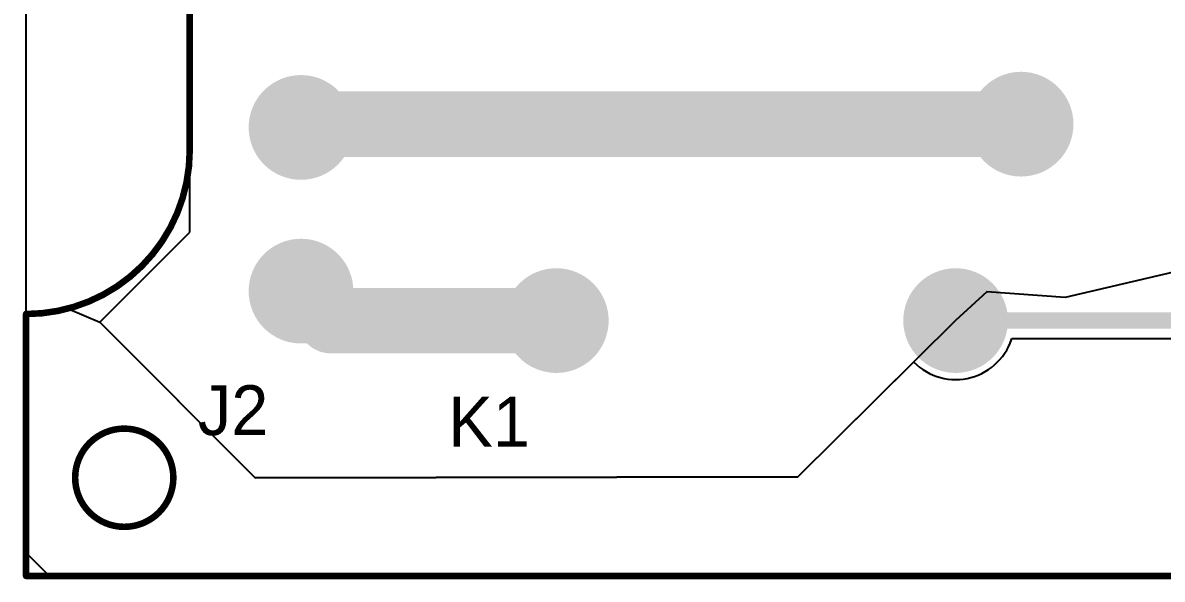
# Model space of a CAD drawing. Header units: millimetres. Extents: x 40 to 140, y 50 to 127.
# Drawn here: x 39.9 to 74.71, y 49.9 to 66.9 of the extents above; entities that cross this region are included whole.
import ezdxf

# ---------------------------------------------------------------- set-up
doc = ezdxf.new("R2010")
doc.units = ezdxf.units.MM
for name, color, linetype in [('BottomLayer', 5, 'Continuous'), ('BottomSolder', 6, 'Continuous'), ('MultiLayer', 9, 'Continuous'), ('TopLayer', 1, 'Continuous'), ('TopOverlay', 2, 'Continuous'), ('TopSolder', 216, 'Continuous')]:
    doc.layers.add(name, color=color, linetype=linetype)

msp = doc.modelspace()

# ---------------------------------------------------------------- linework, layer by layer
at = {"layer": 'BottomLayer'}
for p, q in [((40, 57.989), (40, 113.005)), ((45, 108), (45, 62.684)), ((45, 60.5), (45, 73.5)), ((45, 62.684), (44.968, 62.271)), ((44.968, 62.271), (44.84, 61.703)), ((44.84, 61.703), (44.735, 61.393)), ((44.735, 61.393), (44.629, 61.082)), ((44.629, 61.082), (44.484, 60.789)), ((44.484, 60.789), (44.339, 60.497)), ((42.25, 57.75), (45, 60.5)), ((44.195, 60.26), (43.975, 59.95)), ((44.339, 60.497), (44.195, 60.26)), ((43.975, 59.95), (43.756, 59.701)), ((43.756, 59.701), (43.543, 59.457)), ((43.543, 59.457), (43.05, 59.025)), ((76, 59.5), (71.75, 58.5)), ((42.778, 58.843), (42.505, 58.661)), ((43.05, 59.025), (42.778, 58.843)), ((42.211, 58.516), (41.918, 58.371)), ((42.505, 58.661), (42.211, 58.516)), ((69.35, 58.675), (68.4, 57.8)), ((71.75, 58.5), (69.35, 58.675)), ((41.297, 58.16), (40.975, 58.096)), ((40.975, 58.096), (41.297, 58.16)), ((41.607, 58.265), (41.297, 58.16)), ((41.297, 58.16), (41.297, 58.16)), ((41.297, 58.16), (42.25, 57.75)), ((41.918, 58.371), (41.607, 58.265)), ((40.327, 58.011), (40, 57.989)), ((40, 57.989), (40.327, 58.011)), ((40, 50.707), (40, 57.989)), ((40.654, 58.032), (40.327, 58.011)), ((40.327, 58.011), (40.654, 58.032)), ((40.975, 58.096), (40.654, 58.032)), ((40.654, 58.032), (40.975, 58.096)), ((68.4, 57.8), (63.575, 53.025)), ((47, 53), (42.25, 57.75)), ((42.25, 57.75), (42.25, 57.75)), ((42.25, 57.75), (42.25, 57.75)), ((42.25, 57.75), (42.25, 57.75)), ((42.25, 57.75), (42.25, 57.75)), ((42.25, 57.75), (42.331, 57.669)), ((42.331, 57.669), (42.331, 57.669)), ((42.331, 57.669), (42.331, 57.669)), ((42.331, 57.669), (47, 53)), ((70.015, 57.003), (70.064, 57.111)), ((70.064, 57.111), (70.105, 57.221)), ((70.105, 57.221), (70.114, 57.249)), ((70.114, 57.249), (76.8, 57.249)), ((69.829, 56.704), (69.897, 56.799)), ((69.897, 56.799), (69.96, 56.9)), ((69.96, 56.9), (70.015, 57.003)), ((63.575, 53.025), (67.113, 56.527)), ((67.113, 56.527), (67.127, 56.527)), ((67.127, 56.527), (67.213, 56.446)), ((67.213, 56.446), (67.304, 56.371)), ((69.496, 56.371), (69.587, 56.446)), ((69.587, 56.446), (69.673, 56.527)), ((69.673, 56.527), (69.754, 56.613)), ((69.754, 56.613), (69.829, 56.704)), ((67.304, 56.371), (67.399, 56.303)), ((67.399, 56.303), (67.5, 56.24)), ((67.5, 56.24), (67.603, 56.185)), ((67.603, 56.185), (67.711, 56.136)), ((67.711, 56.136), (67.821, 56.095)), ((67.821, 56.095), (67.934, 56.06)), ((67.934, 56.06), (68.049, 56.034)), ((68.751, 56.034), (68.866, 56.06)), ((68.866, 56.06), (68.979, 56.095)), ((68.979, 56.095), (69.089, 56.136)), ((69.089, 56.136), (69.197, 56.185)), ((69.197, 56.185), (69.3, 56.24)), ((69.3, 56.24), (69.401, 56.303)), ((69.401, 56.303), (69.496, 56.371)), ((68.049, 56.034), (68.165, 56.014)), ((68.165, 56.014), (68.282, 56.003)), ((68.282, 56.003), (68.4, 55.999)), ((68.4, 55.999), (68.518, 56.003)), ((68.518, 56.003), (68.635, 56.014)), ((68.635, 56.014), (68.751, 56.034)), ((42.423, 54.393), (42.163, 54.253)), ((42.706, 54.478), (42.423, 54.393)), ((43, 54.507), (42.706, 54.478)), ((43.294, 54.478), (43, 54.507)), ((43.577, 54.393), (43.294, 54.478)), ((43.837, 54.253), (43.577, 54.393)), ((41.934, 54.066), (41.747, 53.837)), ((42.163, 54.253), (41.934, 54.066)), ((44.066, 54.066), (43.837, 54.253)), ((44.253, 53.837), (44.066, 54.066)), ((41.747, 53.837), (41.607, 53.577)), ((44.393, 53.577), (44.253, 53.837)), ((41.522, 53.294), (41.493, 53)), ((41.607, 53.577), (41.522, 53.294)), ((44.478, 53.294), (44.393, 53.577)), ((44.507, 53), (44.478, 53.294)), ((41.493, 53), (41.522, 52.706)), ((44.478, 52.706), (44.507, 53)), ((63.575, 53.025), (47, 53)), ((47, 53), (63.575, 53.025)), ((41.522, 52.706), (41.607, 52.423)), ((44.393, 52.423), (44.478, 52.706)), ((41.607, 52.423), (41.747, 52.163)), ((44.253, 52.163), (44.393, 52.423)), ((41.747, 52.163), (41.934, 51.934)), ((41.934, 51.934), (42.163, 51.747)), ((43.837, 51.747), (44.066, 51.934)), ((44.066, 51.934), (44.253, 52.163)), ((42.163, 51.747), (42.423, 51.607)), ((42.423, 51.607), (42.706, 51.522)), ((42.706, 51.522), (43, 51.493)), ((43, 51.493), (43.294, 51.522)), ((43.294, 51.522), (43.577, 51.607)), ((43.577, 51.607), (43.837, 51.747)), ((40.707, 50), (40, 50.707)), ((140, 50), (40.707, 50))]:
    msp.add_line(p, q, dxfattribs=at)
for points, const_width in [([(47.65, 63.7, 1), (49.15, 63.7, 1)], 1.5), ([(69.65, 63.8, 1), (71.15, 63.8, 1)], 1.5), ([(48, 63.8, 1), (49, 63.8, 1)], 1), ([(48, 63.8, 1), (49, 63.8, 1)], 1), ([(69.9, 63.8, 1), (70.9, 63.8, 1)], 1), ([(47.9, 63.7, 1), (48.9, 63.7, 1)], 1), ([(47.65, 58.7, 1), (49.15, 58.7, 1)], 1.5), ([(47.9, 58.7, 1), (48.9, 58.7, 1)], 1), ([(55.45, 57.8, 1), (56.95, 57.8, 1)], 1.5), ([(67.65, 57.8, 1), (69.15, 57.8, 1)], 1.5), ([(48.8, 57.8, 1), (49.8, 57.8, 1)], 1), ([(48.8, 57.8, 1), (49.8, 57.8, 1)], 1), ([(55.7, 57.8, 1), (56.7, 57.8, 1)], 1), ([(68.275, 57.8, 1), (68.525, 57.8, 1)], 0.25)]:
    msp.add_lwpolyline(points, format="xyb", close=True, dxfattribs=dict(at, const_width=const_width))
for points, const_width in [([(48.4, 63.7), (48.5, 63.8)], 2), ([(48.5, 63.8), (70.4, 63.8)], 2), ([(48.4, 58.7), (49.3, 57.8)], 2), ([(49.3, 57.8), (56.2, 57.8)], 2), ([(68.4, 57.8), (76.8, 57.8)], 0.5)]:
    msp.add_lwpolyline(points, dxfattribs=dict(at, const_width=const_width))
at = {"layer": 'BottomSolder', "const_width": 1.6}
for points in [[(47.6, 63.7, 1), (49.2, 63.7, 1)], [(69.6, 63.8, 1), (71.2, 63.8, 1)], [(47.6, 58.7, 1), (49.2, 58.7, 1)], [(55.4, 57.8, 1), (57, 57.8, 1)], [(67.6, 57.8, 1), (69.2, 57.8, 1)]]:
    msp.add_lwpolyline(points, format="xyb", close=True, dxfattribs=at)
at = {"layer": 'MultiLayer'}
for p, q in [((42.163, 54.253), (42.423, 54.393)), ((42.423, 54.393), (42.706, 54.478)), ((42.706, 54.478), (43, 54.507)), ((43, 54.507), (43, 54.507)), ((43, 54.507), (43.294, 54.478)), ((43.294, 54.478), (43.577, 54.393)), ((43.577, 54.393), (43.837, 54.253)), ((41.747, 53.837), (41.934, 54.066)), ((41.934, 54.066), (42.163, 54.253)), ((43.837, 54.253), (44.066, 54.066)), ((44.066, 54.066), (44.253, 53.837)), ((41.607, 53.577), (41.747, 53.837)), ((44.253, 53.837), (44.393, 53.577)), ((41.493, 53), (41.522, 53.294)), ((41.522, 53.294), (41.607, 53.577)), ((44.393, 53.577), (44.478, 53.294)), ((44.478, 53.294), (44.507, 53)), ((41.522, 52.706), (41.493, 53)), ((41.493, 53), (41.493, 53)), ((44.507, 53), (44.478, 52.706)), ((44.507, 53), (44.507, 53)), ((41.607, 52.423), (41.522, 52.706)), ((44.478, 52.706), (44.393, 52.423)), ((41.747, 52.163), (41.607, 52.423)), ((44.393, 52.423), (44.253, 52.163)), ((41.934, 51.934), (41.747, 52.163)), ((42.163, 51.747), (41.934, 51.934)), ((44.066, 51.934), (43.837, 51.747)), ((44.253, 52.163), (44.066, 51.934)), ((42.423, 51.607), (42.163, 51.747)), ((42.706, 51.522), (42.423, 51.607)), ((43, 51.493), (42.706, 51.522)), ((43.294, 51.522), (43, 51.493)), ((43.577, 51.607), (43.294, 51.522)), ((43.837, 51.747), (43.577, 51.607)), ((43, 51.493), (43, 51.493))]:
    msp.add_line(p, q, dxfattribs=at)
at = {"layer": 'TopLayer', "const_width": 1.5}
for points in [[(47.65, 63.7, 1), (49.15, 63.7, 1)], [(69.65, 63.8, 1), (71.15, 63.8, 1)], [(47.65, 58.7, 1), (49.15, 58.7, 1)], [(55.45, 57.8, 1), (56.95, 57.8, 1)], [(67.65, 57.8, 1), (69.15, 57.8, 1)]]:
    msp.add_lwpolyline(points, format="xyb", close=True, dxfattribs=at)
at = {"layer": 'TopOverlay', "const_width": 0.2}
for points in [[(45, 63), (45, 108)], [(40, 50), (40, 58)], [(40, 50), (140, 50)]]:
    msp.add_lwpolyline(points, dxfattribs=at)
msp.add_lwpolyline([(45, 63, -0.414213), (40, 58)], format="xyb", dxfattribs=at)
at = {"layer": 'TopOverlay'}
for points, const_width in [([(44.95, 63, 1), (45.05, 63, 1)], 0.1), ([(44.95, 63, 1), (45.05, 63, 1)], 0.1), ([(39.95, 58, 1), (40.05, 58, 1)], 0.1), ([(39.95, 58, 1), (40.05, 58, 1)], 0.1), ([(44.5, 53, 1), (41.5, 53, 1)], 0.2), ([(41.45, 53, 1), (41.55, 53, 1)], 0.1), ([(44.45, 53, 1), (44.55, 53, 1)], 0.1), ([(39.95, 50, 1), (40.05, 50, 1)], 0.1), ([(39.95, 50, 1), (40.05, 50, 1)], 0.1)]:
    msp.add_lwpolyline(points, format="xyb", close=True, dxfattribs=dict(at, const_width=const_width))
at = {"layer": 'TopSolder', "const_width": 1.6}
for points in [[(47.6, 63.7, 1), (49.2, 63.7, 1)], [(69.6, 63.8, 1), (71.2, 63.8, 1)], [(47.6, 58.7, 1), (49.2, 58.7, 1)], [(55.4, 57.8, 1), (57, 57.8, 1)], [(67.6, 57.8, 1), (69.2, 57.8, 1)]]:
    msp.add_lwpolyline(points, format="xyb", close=True, dxfattribs=at)

# ---------------------------------------------------------------- texts
at = {"layer": 'TopOverlay'}
for s, p in [('J2', (45.25, 54.3)), ('K1', (52.9, 53.95))]:
    msp.add_text(s, height=1.524, rotation=360, dxfattribs=at).set_placement(p)

doc.saveas('drawing.dxf')
